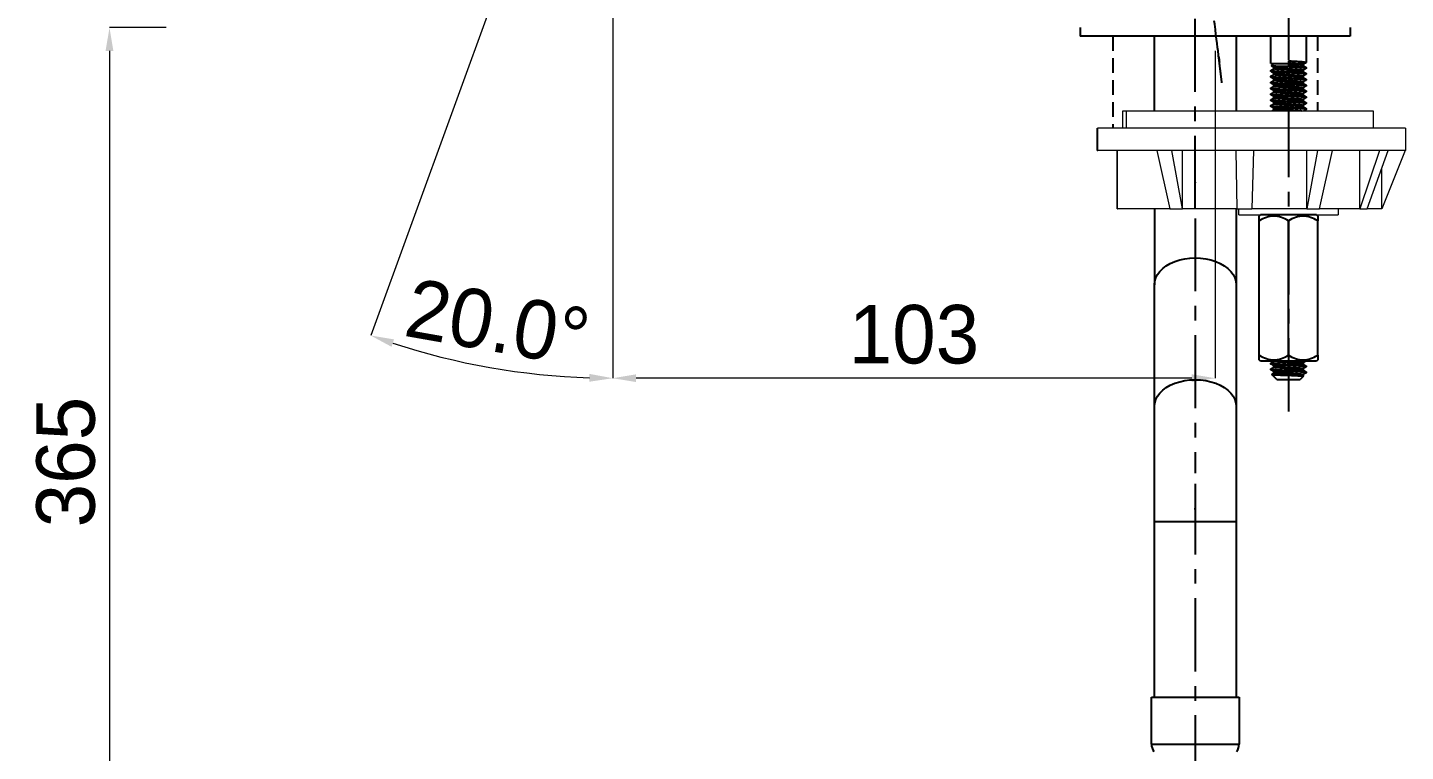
# Model space of a CAD drawing. Extents: x 0 to 790, y 0 to 579.
# Drawn here: x 300.1 to 535.7, y 133.1 to 256.8 of the extents above; entities that cross this region are included whole.
import ezdxf

# ---------------------------------------------------------------- set-up
doc = ezdxf.new("R2010")
doc.units = 0
doc.header["$LTSCALE"] = 10
doc.header["$MEASUREMENT"] = 0
doc.header["$PDMODE"] = 3
doc.header["$PDSIZE"] = -10
doc.linetypes.add('CENTER', pattern=[2, 1.25, -0.25, 0.25, -0.25])
doc.linetypes.add('HIDDEN', pattern=[0.375, 0.25, -0.125])
doc.layers.get('0').update_dxf_attribs({"linetype": 'CONTINUOUS'})
doc.layers.get('DEFPOINTS').update_dxf_attribs({"linetype": 'CONTINUOUS'})
doc.layers.add('1', color=7, linetype='CONTINUOUS')
doc.styles.add('Daelim Dimension', font='')
doc.styles.get('Daelim Dimension').set_extended_font_data('나눔고딕')
doc.dimstyles.new('DEFAULT', dxfattribs={"dimscale": 2, "dimtxt": 2, "dimasz": 2, "dimexe": 0, "dimexo": 2, "dimgap": 1, "dimtad": 1, "dimdec": 0, "dimzin": 9, "dimdsep": 46, "dimtxsty": 'Daelim Dimension', "dimcen": 0.5, "dimclrd": 5, "dimclre": 5, "dimclrt": 256, "dimadec": 1, "dimazin": 0, "dimtfac": 1, "dimtdec": 0, "dimtix": 1, "dimtmove": 0, "dimatfit": 3, "dimfxl": 1, "dimtolj": 1, "dimtzin": 1, "dimlwd": 9, "dimlwe": 9, "dimarcsym": 0})

# ---------------------------------------------------------------- blocks, each defined once
blk = doc.blocks.new('*D3')
at = {"color": 5, "lineweight": 9, "ltscale": 0.5, "transparency": 16777216}
for p, q in [((400.17, 313.91), (400.17, 196.85)), ((503.2, 252.77), (503.2, 196.85)), ((499.2, 196.85), (404.17, 196.85))]:
    blk.add_line(p, q, dxfattribs=at)
at = {"color": 5, "ltscale": 0.5, "transparency": 16777216}
for points in [[(404.17, 197.52), (404.17, 196.19), (400.17, 196.85)], [(499.2, 197.52), (499.2, 196.19), (503.2, 196.85)]]:
    blk.add_solid(points, dxfattribs=at)
at = {"layer": 'DEFPOINTS', "color": 0, "ltscale": 0.5, "transparency": 16777216}
for p in [(400.17, 317.91), (503.2, 256.77), (400.17, 196.85)]:
    blk.add_point(p, dxfattribs=at)
at = {"color": 7, "ltscale": 0.5, "transparency": 16777216, "insert": (451.68, 204.3), "char_height": 10, "attachment_point": 5, "style": 'Daelim Dimension'}
blk.add_mtext('\\A1;103', dxfattribs=at)
blk = doc.blocks.new('*D1')
at = {"color": 5, "lineweight": 9, "ltscale": 0.5, "transparency": 16777216}
for p, q in [((323.78, 256.77), (314.1, 256.77)), ((314.1, 252.77), (314.1, 112.27)), ((484.54, 108.27), (314.1, 108.27))]:
    blk.add_line(p, q, dxfattribs=at)
at = {"color": 5, "ltscale": 0.5, "transparency": 16777216}
for points in [[(313.43, 252.77), (314.77, 252.77), (314.1, 256.77)], [(313.43, 112.27), (314.77, 112.27), (314.1, 108.27)]]:
    blk.add_solid(points, dxfattribs=at)
at = {"layer": 'DEFPOINTS', "color": 0, "ltscale": 0.5, "transparency": 16777216}
for p in [(327.78, 256.77), (314.1, 108.27), (488.54, 108.27)]:
    blk.add_point(p, dxfattribs=at)
at = {"color": 7, "ltscale": 0.5, "transparency": 16777216, "insert": (306.65, 182.52), "char_height": 10, "attachment_point": 5, "rotation": 90, "style": 'Daelim Dimension'}
blk.add_mtext('\\A1;365', dxfattribs=at)
blk = doc.blocks.new('*D2')
at = {"color": 5, "lineweight": 9, "ltscale": 0.5, "transparency": 16777216}
for p, q in [((400.17, 313.06), (400.17, 196.85)), ((396.61, 308.11), (358.77, 204.15))]:
    blk.add_line(p, q, dxfattribs=at)
blk.add_arc((400.17, 317.91), 121.06, 251.8932, 268.1068, dxfattribs=at)
at = {"color": 5, "ltscale": 0.5, "transparency": 16777216}
for points in [[(362.33, 202.22), (362.77, 203.48), (358.77, 204.15)], [(396.19, 197.59), (396.16, 196.25), (400.17, 196.85)]]:
    blk.add_solid(points, dxfattribs=at)
at = {"layer": 'DEFPOINTS', "color": 0, "ltscale": 0.5, "transparency": 16777216}
for p in [(404.71, 330.37), (400.17, 317.91), (400.17, 317.06), (397.98, 311.87), (372.26, 200.12)]:
    blk.add_point(p, dxfattribs=at)
at = {"color": 7, "ltscale": 0.5, "transparency": 16777216, "insert": (380.49, 206.28), "char_height": 10, "attachment_point": 5, "rotation": 350, "style": 'Daelim Dimension'}
blk.add_mtext('\\A1;20.0°', dxfattribs=at)

msp = doc.modelspace()

# ---------------------------------------------------------------- linework, layer by layer
at = {"ltscale": 0.5}
for p, q in [((480.13, 256.77), (480.13, 255.29)), ((526.26, 256.77), (526.26, 255.29))]:
    msp.add_line(p, q, dxfattribs=at)
at = {"color": 7, "linetype": 'HIDDEN'}
for p, q in [((485.72, 255.29), (485.72, 239.57)), ((520.72, 255.29), (520.72, 242.57))]:
    msp.add_line(p, q, dxfattribs=at)
at = {"layer": '1', "color": 7, "linetype": 'Continuous'}
for p, q in [((526.26, 255.29), (480.13, 255.29)), ((492.79, 242.57), (492.79, 255.29)), ((506.79, 255.29), (506.79, 242.57)), ((512.73, 250.61), (512.73, 255.29)), ((518.73, 255.29), (518.73, 250.78)), ((512.73, 250.61), (515.73, 250.61)), ((512.85, 250.23), (513.23, 250.61)), ((513.23, 249.74), (513.23, 249.98)), ((517.23, 250.11), (514.24, 250.11)), ((515.73, 251.03), (515.73, 250.61)), ((515.73, 250.61), (515.73, 250.31)), ((518.23, 250.61), (518.3, 250.55)), ((518.23, 250.49), (518.23, 250.25)), ((518.73, 249.95), (518.73, 249.78)), ((512.73, 249.28), (512.73, 249.45)), ((512.73, 248.28), (512.73, 248.45)), ((512.73, 247.28), (512.73, 247.45)), ((513.23, 248.74), (513.23, 248.98)), ((513.23, 247.74), (513.23, 247.98)), ((518.23, 249.49), (518.23, 249.25)), ((518.23, 248.49), (518.23, 248.25)), ((518.23, 247.49), (518.23, 247.25)), ((518.73, 248.95), (518.73, 248.78)), ((518.73, 247.95), (518.73, 247.78)), ((512.73, 246.28), (512.73, 246.45)), ((512.73, 245.28), (512.73, 245.45)), ((513.23, 246.74), (513.23, 246.98)), ((513.23, 245.74), (513.23, 245.98)), ((518.23, 246.49), (518.23, 246.25)), ((518.23, 245.49), (518.23, 245.25)), ((518.73, 246.95), (518.73, 246.78)), ((518.73, 245.95), (518.73, 245.78)), ((512.73, 244.28), (512.73, 244.45)), ((512.73, 243.28), (512.73, 243.45)), ((513.23, 244.74), (513.23, 244.98)), ((513.23, 243.74), (513.23, 243.98)), ((513.23, 242.74), (513.23, 242.98)), ((518.23, 244.49), (518.23, 244.25)), ((518.23, 243.49), (518.23, 243.25)), ((518.73, 244.95), (518.73, 244.78)), ((518.73, 243.95), (518.73, 243.78)), ((518.73, 242.95), (518.73, 242.78)), ((492.79, 225.77), (492.79, 212.81)), ((506.79, 225.77), (506.79, 212.81)), ((510.73, 224.54), (510.96, 224.77)), ((520.51, 224.77), (510.96, 224.77)), ((520.51, 224.77), (520.73, 224.54)), ((510.73, 200.77), (510.73, 223.77)), ((515.73, 200.77), (515.73, 223.77)), ((520.73, 200.77), (520.73, 223.77)), ((492.79, 192), (492.79, 212.81)), ((506.79, 212.81), (506.79, 192)), ((510.96, 199.77), (510.73, 200)), ((520.51, 199.77), (510.96, 199.77)), ((512.73, 199.28), (512.73, 199.45)), ((512.73, 198.28), (512.73, 198.45)), ((513.23, 199.74), (513.23, 199.77)), ((513.23, 198.74), (513.23, 198.98)), ((513.23, 197.74), (513.23, 197.98)), ((518.23, 199.49), (518.23, 199.25)), ((518.23, 198.49), (518.23, 198.25)), ((518.73, 198.95), (518.73, 198.78)), ((518.73, 197.95), (518.73, 197.78)), ((520.73, 200), (520.51, 199.77)), ((513.73, 196.61), (512.86, 197.49)), ((513.73, 196.61), (517.73, 196.61)), ((518.31, 197.19), (517.73, 196.61)), ((518.23, 197.49), (518.23, 197.24)), ((492.79, 172.32), (492.79, 192)), ((506.79, 192), (506.79, 172.32)), ((492.79, 142.32), (492.79, 172.32)), ((499.79, 172.32), (492.79, 172.32)), ((506.79, 172.32), (499.79, 172.32)), ((506.79, 172.32), (506.79, 142.32)), ((492.29, 134.32), (492.29, 142.32)), ((492.29, 142.32), (499.79, 142.32)), ((499.79, 142.32), (507.29, 142.32)), ((507.29, 142.32), (507.29, 134.32)), ((492.29, 134.32), (499.79, 134.32)), ((499.79, 134.32), (507.29, 134.32))]:
    msp.add_line(p, q, dxfattribs=at)
at = {"layer": '1', "color": 7, "linetype": 'Continuous', "lineweight": 18}
for p, q in [((487.43, 239.57), (487.43, 242.57)), ((487.43, 242.57), (487.98, 242.57)), ((487.98, 242.57), (530.23, 242.57)), ((530.23, 242.57), (530.23, 239.57)), ((483.02, 239.57), (483.1, 239.57)), ((483.02, 235.77), (483.02, 239.57)), ((535.73, 239.57), (483.1, 239.57)), ((535.73, 239.57), (535.73, 235.77)), ((483.02, 235.77), (483.1, 235.77)), ((493.24, 235.77), (483.1, 235.77)), ((486.42, 225.77), (486.42, 235.77)), ((493.24, 235.77), (495.42, 225.77)), ((495.77, 235.77), (493.24, 235.77)), ((506.77, 235.77), (495.8, 235.77)), ((495.8, 235.76), (495.8, 235.77)), ((497.58, 225.77), (495.8, 235.76)), ((497.58, 225.77), (497.58, 235.77)), ((509.7, 235.77), (506.77, 235.77)), ((506.98, 225.77), (506.77, 235.77)), ((509.73, 235.76), (509.48, 225.77)), ((509.73, 235.76), (509.73, 235.77)), ((520.7, 235.77), (509.73, 235.77)), ((520.7, 235.77), (518.89, 225.77)), ((518.89, 225.77), (518.89, 235.77)), ((523.23, 235.77), (520.7, 235.77)), ((521.05, 225.77), (523.26, 235.76)), ((523.26, 235.76), (523.26, 235.77)), ((531.29, 235.77), (523.26, 235.77)), ((531.29, 235.77), (527.93, 225.77)), ((527.93, 225.77), (527.93, 235.77)), ((529.18, 225.77), (532.77, 235.76)), ((532.75, 235.77), (531.29, 235.77)), ((535.7, 235.77), (531.7, 225.77)), ((532.77, 235.76), (532.77, 235.77)), ((535.7, 235.77), (532.77, 235.77)), ((535.73, 235.77), (535.7, 235.77)), ((531.7, 225.77), (531.7, 232.8)), ((486.42, 225.77), (486.5, 225.77)), ((495.42, 225.77), (486.5, 225.77)), ((495.42, 225.77), (497.58, 225.77)), ((506.98, 225.77), (497.58, 225.77)), ((506.98, 225.77), (509.48, 225.77)), ((507.23, 224.77), (507.23, 225.77)), ((507.23, 224.77), (524.23, 224.77)), ((518.89, 225.77), (509.48, 225.77)), ((518.89, 225.77), (521.05, 225.77)), ((527.93, 225.77), (521.05, 225.77)), ((524.23, 225.77), (524.23, 224.77)), ((527.93, 225.77), (529.18, 225.77)), ((531.7, 225.77), (529.18, 225.77))]:
    msp.add_line(p, q, dxfattribs=at)
at = {"layer": '1', "color": 7, "linetype": 'Continuous', "lineweight": 13}
for p, q in [((487.98, 242.57), (487.98, 239.57)), ((483.1, 235.77), (483.1, 239.57)), ((486.5, 225.77), (486.5, 235.77))]:
    msp.add_line(p, q, dxfattribs=at)
at = {"layer": '1', "color": 7, "linetype": 'Continuous'}
for centre, start, end in [((494.29, 134.32), 180, 218.4508), ((505.29, 134.32), 321.5492, 0)]:
    msp.add_arc(centre, 2, start, end, dxfattribs=at)
at = {"layer": '1', "color": 7, "linetype": 'Continuous', "lineweight": 18, "extrusion": (0, 0, -1)}
for centre, major_axis, ratio, start_param, end_param in [((508.13, 167.61), (-15.38, 68.06), 0.332406, 0.128423, 0.129785), ((508.25, 167.61), (-0.02, 68.25), 0.401159, 0.053537, 0.054899), ((508.37, 167.64), (15.35, 68.03), 0.332526, 6.261762, 6.263125), ((508.45, 167.61), (24.43, 68.11), 0.178447, 6.272718, 6.27408)]:
    msp.add_ellipse(centre, major_axis=major_axis, ratio=ratio, start_param=start_param, end_param=end_param, dxfattribs=at)
at = {"layer": '1', "color": 7, "linetype": 'Continuous', "extrusion": (0, 0, -1)}
for centre in [(499.79, 212.81), (499.79, 192)]:
    msp.add_ellipse(centre, major_axis=(-7, 0), ratio=0.656059, start_param=0, end_param=3.141593, dxfattribs=at)
at = {"layer": '1', "color": 1, "linetype": 'CENTER'}
for points, knots in [([(504.35, 247.33), (503.74, 252.29), (489.86, 365.39)], [0, 0, 0.042036, 1, 1]), ([(499.79, 225.99), (499.79, 230.99), (499.79, 277.71)], [0, 0, 0.096663, 1, 1]), ([(515.73, 263.01), (515.73, 258.01), (515.73, 190.11)], [0, 0, 0.06859, 1, 1]), ([(499.79, 224.17), (499.79, 219.17), (499.79, 180.64)], [0, 0, 0.114857, 1, 1]), ([(499.79, 178.82), (499.79, 173.82), (499.79, 116.89)], [0, 0, 0.080737, 1, 1])]:
    msp.add_open_spline(points, degree=1, knots=knots, dxfattribs=at)
at = {"layer": '1', "color": 7, "linetype": 'Continuous'}
for points, knots in [([(514.24, 250.11), (513.96, 250.13), (513.71, 250.14), (513.29, 250.16), (513.12, 250.17), (512.9, 250.19), (512.84, 250.2), (512.84, 250.22), (512.84, 250.22), (512.84, 250.22)], [0, 0, 0, 0, 0.321107, 0.321107, 0.64382, 0.64382, 0.966535, 0.966535, 1, 1, 1, 1]), ([(513.25, 249.97), (513.28, 249.96), (513.34, 249.94), (513.54, 249.91), (513.7, 249.89), (514.08, 249.86), (514.3, 249.84), (514.8, 249.8), (515.07, 249.79), (515.62, 249.75), (515.91, 249.73), (516.46, 249.7), (516.73, 249.68), (517.22, 249.64), (517.44, 249.62), (517.81, 249.59), (517.96, 249.57), (518.16, 249.53), (518.22, 249.52), (518.23, 249.5), (518.23, 249.49), (518.23, 249.49)], [0, 0, 0, 0, 0.092499, 0.092499, 0.204283, 0.204283, 0.316097, 0.316097, 0.427888, 0.427888, 0.539675, 0.539675, 0.651489, 0.651489, 0.763274, 0.763274, 0.875106, 0.875106, 0.986884, 0.986884, 1, 1, 1, 1]), ([(518.73, 249.78), (518.74, 249.79), (518.71, 249.81), (518.57, 249.84), (518.43, 249.86), (518.06, 249.89), (517.83, 249.91), (517.29, 249.95), (516.99, 249.96), (516.35, 250), (516, 250.02), (515.33, 250.05), (514.99, 250.07), (514.68, 250.09), (514.53, 250.1), (514.38, 250.11), (514.24, 250.11)], [0, 0, 0, 0, 0.117085, 0.117085, 0.278512, 0.278512, 0.439927, 0.439927, 0.601334, 0.601334, 0.762766, 0.762766, 0.924158, 0.924158, 0.924158, 1, 1, 1, 1]), ([(518.73, 250.78), (518.73, 250.8), (518.69, 250.81), (518.51, 250.85), (518.35, 250.86), (517.96, 250.9), (517.71, 250.92), (517.16, 250.95), (516.84, 250.97), (516.26, 251), (516, 251.02), (515.73, 251.03)], [0, 0, 0, 0, 0.187281, 0.187281, 0.402456, 0.402456, 0.617581, 0.617581, 0.832718, 0.832718, 1, 1, 1, 1]), ([(515.73, 250.74), (515.77, 250.74), (515.81, 250.74), (516.12, 250.72), (516.4, 250.7), (516.92, 250.66), (517.17, 250.65), (517.43, 250.62), (517.48, 250.62), (517.52, 250.61)], [0, 0, 0, 0, 0.053341, 0.053341, 0.477671, 0.477671, 0.901842, 0.901842, 1, 1, 1, 1]), ([(518.22, 250.25), (518.21, 250.26), (518.2, 250.27), (518.11, 250.29), (518.01, 250.31), (517.71, 250.34), (517.52, 250.36), (517.08, 250.4), (516.83, 250.41), (516.3, 250.45), (516.02, 250.47), (515.73, 250.49)], [0, 0, 0, 0, 0.082063, 0.082063, 0.311546, 0.311546, 0.540984, 0.540984, 0.770498, 0.770498, 1, 1, 1, 1]), ([(515.73, 250.31), (515.9, 250.29), (516.06, 250.27), (516.22, 250.25), (516.56, 250.2), (516.91, 250.16), (517.23, 250.11)], [0, 0, 0, 0, 0.316637, 0.316637, 0.316637, 1, 1, 1, 1]), ([(517.23, 250.11), (517.52, 250.1), (517.78, 250.08), (518.22, 250.04), (518.4, 250.03), (518.65, 249.99), (518.72, 249.97), (518.73, 249.95), (518.73, 249.95), (518.73, 249.95)], [0, 0, 0, 0, 0.314872, 0.314872, 0.636042, 0.636042, 0.957308, 0.957308, 1, 1, 1, 1]), ([(518.31, 250.54), (518.31, 250.54), (518.27, 250.55), (518.14, 250.57), (518.01, 250.58), (517.75, 250.6), (517.64, 250.61), (517.52, 250.61)], [0, 0, 0, 0, 0.316108, 0.316108, 0.752657, 0.752657, 1, 1, 1, 1]), ([(517.52, 250.61), (517.68, 250.61), (517.81, 250.61), (518.1, 250.61), (518.23, 250.61), (518.41, 250.61), (518.46, 250.61), (518.46, 250.61), (518.46, 250.61), (518.46, 250.61)], [0, 0, 0, 0, 0.255283, 0.255283, 0.609051, 0.609051, 0.994456, 0.994456, 1, 1, 1, 1]), ([(512.73, 249.45), (512.73, 249.44), (512.75, 249.43), (512.86, 249.4), (512.98, 249.38), (513.32, 249.35), (513.54, 249.33), (514.06, 249.29), (514.36, 249.27), (514.99, 249.24), (515.32, 249.22), (516, 249.19), (516.34, 249.17), (516.98, 249.13), (517.29, 249.11), (517.82, 249.08), (518.06, 249.06), (518.43, 249.02), (518.56, 249), (518.7, 248.97), (518.73, 248.96), (518.73, 248.95)], [0, 0, 0, 0, 0.062306, 0.062306, 0.169753, 0.169753, 0.277207, 0.277207, 0.384644, 0.384644, 0.49211, 0.49211, 0.599543, 0.599543, 0.707012, 0.707012, 0.814452, 0.814452, 0.921903, 0.921903, 1, 1, 1, 1]), ([(518.73, 248.78), (518.74, 248.79), (518.73, 248.79), (518.68, 248.82), (518.59, 248.84), (518.3, 248.87), (518.1, 248.89), (517.63, 248.92), (517.35, 248.94), (516.74, 248.98), (516.41, 249), (515.74, 249.03), (515.39, 249.05), (514.74, 249.09), (514.42, 249.1), (513.85, 249.14), (513.59, 249.16), (513.18, 249.19), (513.01, 249.21), (512.79, 249.25), (512.74, 249.26), (512.73, 249.28)], [0, 0, 0, 0, 0.035132, 0.035132, 0.142705, 0.142705, 0.250312, 0.250312, 0.357888, 0.357888, 0.465496, 0.465496, 0.57307, 0.57307, 0.68066, 0.68066, 0.788248, 0.788248, 0.895827, 0.895827, 1, 1, 1, 1]), ([(512.75, 248.46), (512.74, 248.46), (512.74, 248.46), (512.73, 248.43), (512.79, 248.41), (513.01, 248.38), (513.17, 248.36), (513.59, 248.32), (513.84, 248.31), (514.41, 248.27), (514.73, 248.25), (515.39, 248.22), (515.73, 248.2), (516.4, 248.16), (516.73, 248.14), (517.34, 248.11), (517.62, 248.09), (518.1, 248.06), (518.3, 248.04), (518.59, 248), (518.68, 247.98), (518.73, 247.96), (518.73, 247.95), (518.73, 247.95)], [0, 0, 0, 0, 0.027906, 0.027906, 0.132117, 0.132117, 0.236367, 0.236367, 0.340585, 0.340585, 0.444817, 0.444817, 0.54904, 0.54904, 0.653254, 0.653254, 0.7575, 0.7575, 0.861716, 0.861716, 0.965964, 0.965964, 1, 1, 1, 1]), ([(518.72, 247.76), (518.73, 247.77), (518.73, 247.77), (518.74, 247.79), (518.7, 247.81), (518.49, 247.85), (518.33, 247.87), (517.93, 247.9), (517.68, 247.92), (517.12, 247.96), (516.8, 247.97), (516.15, 248.01), (515.8, 248.03), (515.13, 248.06), (514.8, 248.08), (514.19, 248.12), (513.9, 248.13), (513.42, 248.17), (513.21, 248.19), (512.91, 248.23), (512.8, 248.24), (512.74, 248.27), (512.74, 248.27), (512.73, 248.28)], [0, 0, 0, 0, 0.023619, 0.023619, 0.12783, 0.12783, 0.232073, 0.232073, 0.336291, 0.336291, 0.440517, 0.440517, 0.544741, 0.544741, 0.648951, 0.648951, 0.753198, 0.753198, 0.857412, 0.857412, 0.961655, 0.961655, 1, 1, 1, 1]), ([(512.73, 247.45), (512.74, 247.44), (512.74, 247.44), (512.8, 247.41), (512.9, 247.39), (513.21, 247.36), (513.41, 247.34), (513.89, 247.3), (514.18, 247.28), (514.79, 247.25), (515.13, 247.23), (515.8, 247.2), (516.14, 247.18), (516.79, 247.14), (517.11, 247.12), (517.67, 247.09), (517.92, 247.07), (518.33, 247.03), (518.49, 247.01), (518.69, 246.98), (518.74, 246.97), (518.73, 246.95)], [0, 0, 0, 0, 0.039741, 0.039741, 0.147309, 0.147309, 0.254905, 0.254905, 0.362472, 0.362472, 0.470074, 0.470074, 0.57764, 0.57764, 0.685227, 0.685227, 0.792804, 0.792804, 0.900377, 0.900377, 1, 1, 1, 1]), ([(518.22, 249.26), (518.19, 249.27), (518.12, 249.29), (517.91, 249.32), (517.75, 249.34), (517.36, 249.38), (517.13, 249.39), (516.63, 249.43), (516.36, 249.45), (515.8, 249.48), (515.52, 249.5), (514.97, 249.54), (514.7, 249.55), (514.22, 249.59), (514, 249.61), (513.64, 249.64), (513.49, 249.66), (513.3, 249.7), (513.24, 249.72), (513.23, 249.74), (513.23, 249.74), (513.23, 249.74)], [0, 0, 0, 0, 0.099977, 0.099977, 0.211767, 0.211767, 0.32359, 0.32359, 0.435385, 0.435385, 0.547181, 0.547181, 0.658997, 0.658997, 0.77079, 0.77079, 0.882627, 0.882627, 0.994411, 0.994411, 1, 1, 1, 1]), ([(518.22, 247.25), (518.22, 247.26), (518.22, 247.26), (518.17, 247.28), (518.09, 247.29), (517.83, 247.33), (517.65, 247.35), (517.25, 247.38), (517.01, 247.4), (516.49, 247.44), (516.21, 247.46), (515.66, 247.49), (515.37, 247.51), (514.83, 247.54), (514.56, 247.56), (514.1, 247.6), (513.89, 247.62), (513.56, 247.65), (513.43, 247.67), (513.27, 247.7), (513.24, 247.72), (513.23, 247.74)], [0, 0, 0, 0, 0.012707, 0.012707, 0.12395, 0.12395, 0.235157, 0.235157, 0.346407, 0.346407, 0.457609, 0.457609, 0.568831, 0.568831, 0.680053, 0.680053, 0.791266, 0.791266, 0.902509, 0.902509, 1, 1, 1, 1]), ([(518.22, 248.25), (518.21, 248.26), (518.18, 248.27), (518.06, 248.3), (517.94, 248.32), (517.61, 248.35), (517.41, 248.37), (516.95, 248.41), (516.69, 248.42), (516.15, 248.46), (515.87, 248.48), (515.31, 248.51), (515.03, 248.53), (514.51, 248.57), (514.27, 248.59), (513.85, 248.62), (513.67, 248.64), (513.4, 248.67), (513.31, 248.69), (513.25, 248.72), (513.24, 248.73), (513.23, 248.74)], [0, 0, 0, 0, 0.058801, 0.058801, 0.169952, 0.169952, 0.281099, 0.281099, 0.39227, 0.39227, 0.503404, 0.503404, 0.614583, 0.614583, 0.725721, 0.725721, 0.836889, 0.836889, 0.948035, 0.948035, 1, 1, 1, 1]), ([(513.25, 248.98), (513.26, 248.97), (513.27, 248.97), (513.34, 248.94), (513.45, 248.93), (513.74, 248.89), (513.92, 248.87), (514.35, 248.83), (514.6, 248.82), (515.13, 248.78), (515.41, 248.76), (515.97, 248.73), (516.26, 248.71), (516.79, 248.67), (517.05, 248.66), (517.49, 248.62), (517.68, 248.6), (517.99, 248.57), (518.1, 248.55), (518.21, 248.52), (518.24, 248.5), (518.23, 248.49)], [0, 0, 0, 0, 0.032245, 0.032245, 0.143447, 0.143447, 0.254625, 0.254625, 0.365847, 0.365847, 0.477017, 0.477017, 0.588222, 0.588222, 0.699404, 0.699404, 0.810594, 0.810594, 0.921793, 0.921793, 1, 1, 1, 1]), ([(513.25, 247.97), (513.27, 247.96), (513.32, 247.95), (513.47, 247.92), (513.61, 247.9), (513.97, 247.87), (514.18, 247.85), (514.66, 247.81), (514.93, 247.8), (515.48, 247.76), (515.76, 247.74), (516.32, 247.71), (516.6, 247.69), (517.1, 247.65), (517.33, 247.63), (517.72, 247.6), (517.89, 247.58), (518.12, 247.54), (518.2, 247.53), (518.23, 247.5), (518.23, 247.5), (518.23, 247.49)], [0, 0, 0, 0, 0.074862, 0.074862, 0.186419, 0.186419, 0.297989, 0.297989, 0.40956, 0.40956, 0.52111, 0.52111, 0.632701, 0.632701, 0.744254, 0.744254, 0.855848, 0.855848, 0.967397, 0.967397, 1, 1, 1, 1]), ([(518.73, 245.78), (518.73, 245.78), (518.73, 245.78), (518.72, 245.8), (518.65, 245.82), (518.4, 245.86), (518.22, 245.88), (517.78, 245.91), (517.52, 245.93), (516.93, 245.97), (516.61, 245.99), (515.95, 246.02), (515.6, 246.04), (514.94, 246.07), (514.61, 246.09), (514.02, 246.13), (513.74, 246.14), (513.29, 246.18), (513.1, 246.2), (512.84, 246.24), (512.76, 246.25), (512.74, 246.27), (512.73, 246.28), (512.73, 246.28)], [0, 0, 0, 0, 0.012831, 0.012831, 0.120415, 0.120415, 0.228042, 0.228042, 0.335633, 0.335633, 0.443245, 0.443245, 0.550837, 0.550837, 0.65843, 0.65843, 0.766043, 0.766043, 0.873632, 0.873632, 0.981255, 0.981255, 1, 1, 1, 1]), ([(512.73, 245.45), (512.73, 245.45), (512.74, 245.44), (512.76, 245.42), (512.84, 245.4), (513.1, 245.37), (513.29, 245.35), (513.74, 245.31), (514.01, 245.29), (514.6, 245.26), (514.93, 245.24), (515.59, 245.21), (515.94, 245.19), (516.6, 245.15), (516.93, 245.13), (517.51, 245.1), (517.78, 245.08), (518.22, 245.04), (518.4, 245.02), (518.65, 244.99), (518.72, 244.97), (518.73, 244.95), (518.73, 244.95), (518.73, 244.95)], [0, 0, 0, 0, 0.018325, 0.018325, 0.125896, 0.125896, 0.233511, 0.233511, 0.341089, 0.341089, 0.448693, 0.448693, 0.55627, 0.55627, 0.663855, 0.663855, 0.771451, 0.771451, 0.879028, 0.879028, 0.986637, 0.986637, 1, 1, 1, 1]), ([(518.73, 246.78), (518.74, 246.79), (518.72, 246.8), (518.63, 246.83), (518.52, 246.85), (518.19, 246.88), (517.97, 246.9), (517.47, 246.93), (517.17, 246.95), (516.55, 246.99), (516.21, 247.01), (515.54, 247.04), (515.2, 247.06), (514.55, 247.1), (514.24, 247.11), (513.7, 247.15), (513.46, 247.17), (513.07, 247.2), (512.93, 247.22), (512.77, 247.25), (512.74, 247.27), (512.73, 247.28)], [0, 0, 0, 0, 0.056335, 0.056335, 0.163935, 0.163935, 0.27155, 0.27155, 0.379144, 0.379144, 0.48677, 0.48677, 0.594361, 0.594361, 0.701983, 0.701983, 0.809582, 0.809582, 0.917187, 0.917187, 1, 1, 1, 1]), ([(512.73, 246.45), (512.74, 246.43), (512.77, 246.42), (512.93, 246.39), (513.07, 246.37), (513.45, 246.34), (513.69, 246.32), (514.23, 246.28), (514.54, 246.26), (515.19, 246.23), (515.53, 246.21), (516.2, 246.17), (516.54, 246.15), (517.16, 246.12), (517.46, 246.1), (517.96, 246.07), (518.18, 246.05), (518.51, 246.01), (518.63, 245.99), (518.72, 245.97), (518.73, 245.96), (518.73, 245.95)], [0, 0, 0, 0, 0.082541, 0.082541, 0.190228, 0.190228, 0.297899, 0.297899, 0.405571, 0.405571, 0.513253, 0.513253, 0.620911, 0.620911, 0.728614, 0.728614, 0.836279, 0.836279, 0.943967, 0.943967, 1, 1, 1, 1]), ([(518.73, 244.78), (518.73, 244.79), (518.71, 244.81), (518.57, 244.84), (518.43, 244.86), (518.06, 244.89), (517.83, 244.91), (517.3, 244.95), (516.99, 244.96), (516.35, 245), (516.01, 245.02), (515.34, 245.05), (515, 245.07), (514.37, 245.11), (514.07, 245.12), (513.55, 245.16), (513.33, 245.18), (512.98, 245.21), (512.86, 245.23), (512.76, 245.26), (512.74, 245.27), (512.73, 245.28)], [0, 0, 0, 0, 0.07721, 0.07721, 0.184876, 0.184876, 0.292534, 0.292534, 0.400187, 0.400187, 0.507857, 0.507857, 0.6155, 0.6155, 0.723186, 0.723186, 0.830835, 0.830835, 0.938504, 0.938504, 1, 1, 1, 1]), ([(518.22, 246.25), (518.2, 246.27), (518.16, 246.28), (518, 246.31), (517.86, 246.33), (517.51, 246.36), (517.3, 246.38), (516.82, 246.42), (516.55, 246.43), (516.01, 246.47), (515.72, 246.49), (515.16, 246.52), (514.88, 246.54), (514.38, 246.58), (514.15, 246.6), (513.75, 246.63), (513.59, 246.65), (513.35, 246.68), (513.28, 246.7), (513.24, 246.73), (513.23, 246.73), (513.23, 246.74)], [0, 0, 0, 0, 0.07777, 0.07777, 0.188937, 0.188937, 0.300118, 0.300118, 0.4113, 0.4113, 0.522462, 0.522462, 0.633664, 0.633664, 0.744828, 0.744828, 0.856032, 0.856032, 0.967193, 0.967193, 1, 1, 1, 1]), ([(518.22, 245.25), (518.21, 245.26), (518.2, 245.26), (518.13, 245.29), (518.03, 245.3), (517.74, 245.34), (517.55, 245.36), (517.13, 245.39), (516.88, 245.41), (516.35, 245.45), (516.07, 245.47), (515.51, 245.5), (515.22, 245.52), (514.69, 245.55), (514.43, 245.57), (513.99, 245.61), (513.79, 245.63), (513.49, 245.66), (513.37, 245.68), (513.26, 245.71), (513.24, 245.72), (513.23, 245.74)], [0, 0, 0, 0, 0.031894, 0.031894, 0.143094, 0.143094, 0.25427, 0.25427, 0.36549, 0.36549, 0.476658, 0.476658, 0.58786, 0.58786, 0.69904, 0.69904, 0.810228, 0.810228, 0.921426, 0.921426, 1, 1, 1, 1]), ([(513.25, 246.97), (513.25, 246.97), (513.26, 246.97), (513.3, 246.95), (513.39, 246.93), (513.65, 246.9), (513.82, 246.88), (514.23, 246.84), (514.47, 246.83), (514.99, 246.79), (515.27, 246.77), (515.83, 246.74), (516.11, 246.72), (516.65, 246.68), (516.92, 246.67), (517.38, 246.63), (517.59, 246.61), (517.92, 246.58), (518.05, 246.56), (518.2, 246.52), (518.24, 246.51), (518.23, 246.49)], [0, 0, 0, 0, 0.011172, 0.011172, 0.12261, 0.12261, 0.234012, 0.234012, 0.345459, 0.345459, 0.456857, 0.456857, 0.568276, 0.568276, 0.679694, 0.679694, 0.791102, 0.791102, 0.90254, 0.90254, 1, 1, 1, 1]), ([(513.25, 245.97), (513.27, 245.97), (513.29, 245.96), (513.41, 245.93), (513.54, 245.91), (513.86, 245.88), (514.07, 245.86), (514.53, 245.82), (514.79, 245.8), (515.33, 245.77), (515.61, 245.75), (516.17, 245.71), (516.46, 245.7), (516.97, 245.66), (517.21, 245.64), (517.63, 245.61), (517.8, 245.59), (518.07, 245.55), (518.16, 245.54), (518.23, 245.51), (518.23, 245.5), (518.23, 245.49)], [0, 0, 0, 0, 0.057292, 0.057292, 0.16864, 0.16864, 0.279984, 0.279984, 0.391351, 0.391351, 0.502682, 0.502682, 0.614058, 0.614058, 0.725393, 0.725393, 0.836759, 0.836759, 0.948101, 0.948101, 1, 1, 1, 1]), ([(518.73, 243.78), (518.73, 243.79), (518.73, 243.79), (518.68, 243.82), (518.59, 243.84), (518.3, 243.87), (518.1, 243.89), (517.63, 243.92), (517.35, 243.94), (516.74, 243.98), (516.41, 244), (515.74, 244.03), (515.4, 244.05), (514.74, 244.09), (514.42, 244.1), (513.85, 244.14), (513.6, 244.16), (513.18, 244.19), (513.01, 244.21), (512.79, 244.25), (512.74, 244.26), (512.73, 244.28)], [0, 0, 0, 0, 0.034236, 0.034236, 0.141807, 0.141807, 0.249413, 0.249413, 0.356986, 0.356986, 0.464592, 0.464592, 0.572164, 0.572164, 0.679752, 0.679752, 0.787339, 0.787339, 0.894915, 0.894915, 1, 1, 1, 1]), ([(512.75, 243.46), (512.74, 243.46), (512.74, 243.45), (512.73, 243.43), (512.79, 243.41), (513.01, 243.38), (513.17, 243.36), (513.59, 243.32), (513.85, 243.31), (514.42, 243.27), (514.74, 243.25), (515.39, 243.22), (515.74, 243.2), (516.4, 243.16), (516.74, 243.14), (517.34, 243.11), (517.62, 243.09), (518.1, 243.06), (518.3, 243.04), (518.59, 243), (518.68, 242.98), (518.73, 242.96), (518.73, 242.95), (518.73, 242.95)], [0, 0, 0, 0, 0.024183, 0.024183, 0.12889, 0.12889, 0.233634, 0.233634, 0.338347, 0.338347, 0.443073, 0.443073, 0.547791, 0.547791, 0.652499, 0.652499, 0.75724, 0.75724, 0.86195, 0.86195, 0.966692, 0.966692, 1, 1, 1, 1]), ([(512.73, 244.45), (512.74, 244.44), (512.75, 244.43), (512.86, 244.4), (512.98, 244.38), (513.32, 244.35), (513.55, 244.33), (514.06, 244.29), (514.36, 244.27), (514.99, 244.24), (515.33, 244.22), (516, 244.19), (516.34, 244.17), (516.98, 244.13), (517.29, 244.11), (517.82, 244.08), (518.06, 244.06), (518.43, 244.02), (518.57, 244), (518.7, 243.97), (518.73, 243.96), (518.73, 243.95)], [0, 0, 0, 0, 0.061744, 0.061744, 0.169363, 0.169363, 0.276988, 0.276988, 0.384598, 0.384598, 0.492236, 0.492236, 0.599841, 0.599841, 0.707482, 0.707482, 0.815094, 0.815094, 0.922717, 0.922717, 1, 1, 1, 1]), ([(518.72, 242.77), (518.73, 242.77), (518.73, 242.77), (518.74, 242.79), (518.7, 242.81), (518.49, 242.85), (518.33, 242.87), (517.93, 242.9), (517.68, 242.92), (517.12, 242.96), (516.8, 242.97), (516.15, 243.01), (515.81, 243.03), (515.14, 243.06), (514.8, 243.08), (514.19, 243.12), (513.9, 243.13), (513.42, 243.17), (513.21, 243.19), (512.91, 243.23), (512.81, 243.24), (512.74, 243.27), (512.74, 243.27), (512.73, 243.28)], [0, 0, 0, 0, 0.018089, 0.018089, 0.122798, 0.122798, 0.227541, 0.227541, 0.332257, 0.332257, 0.436982, 0.436982, 0.541706, 0.541706, 0.646414, 0.646414, 0.751161, 0.751161, 0.855874, 0.855874, 0.960616, 0.960616, 1, 1, 1, 1]), ([(518.22, 244.25), (518.19, 244.27), (518.13, 244.28), (517.93, 244.32), (517.78, 244.34), (517.4, 244.37), (517.18, 244.39), (516.68, 244.42), (516.41, 244.44), (515.86, 244.48), (515.57, 244.5), (515.02, 244.53), (514.75, 244.55), (514.26, 244.59), (514.04, 244.61), (513.67, 244.64), (513.52, 244.66), (513.31, 244.69), (513.25, 244.71), (513.24, 244.73), (513.23, 244.74), (513.23, 244.74)], [0, 0, 0, 0, 0.095206, 0.095206, 0.206599, 0.206599, 0.318023, 0.318023, 0.429424, 0.429424, 0.540821, 0.540821, 0.652245, 0.652245, 0.763641, 0.763641, 0.875082, 0.875082, 0.98647, 0.98647, 1, 1, 1, 1]), ([(518.22, 243.25), (518.21, 243.26), (518.19, 243.27), (518.08, 243.29), (517.96, 243.31), (517.65, 243.35), (517.45, 243.37), (517, 243.4), (516.74, 243.42), (516.21, 243.46), (515.92, 243.48), (515.36, 243.51), (515.08, 243.53), (514.56, 243.56), (514.31, 243.58), (513.89, 243.62), (513.7, 243.64), (513.42, 243.67), (513.33, 243.69), (513.25, 243.72), (513.23, 243.73), (513.23, 243.74)], [0, 0, 0, 0, 0.052596, 0.052596, 0.163566, 0.163566, 0.274525, 0.274525, 0.385516, 0.385516, 0.496464, 0.496464, 0.607456, 0.607456, 0.71841, 0.71841, 0.829389, 0.829389, 0.940353, 0.940353, 1, 1, 1, 1]), ([(514.5, 242.57), (514.46, 242.57), (514.42, 242.57), (514.14, 242.6), (513.93, 242.62), (513.59, 242.65), (513.45, 242.67), (513.28, 242.7), (513.24, 242.72), (513.23, 242.74)], [0.652794, 0.652794, 0.652794, 0.652794, 0.6715842, 0.6715842, 0.7835818, 0.7835818, 0.8956167, 0.8956167, 1, 1, 1, 1]), ([(513.25, 244.97), (513.28, 244.96), (513.35, 244.94), (513.57, 244.91), (513.73, 244.89), (514.12, 244.85), (514.35, 244.84), (514.85, 244.8), (515.12, 244.78), (515.68, 244.74), (515.97, 244.73), (516.51, 244.69), (516.78, 244.68), (517.26, 244.64), (517.48, 244.62), (517.84, 244.58), (517.98, 244.57), (518.18, 244.53), (518.23, 244.51), (518.23, 244.49), (518.23, 244.49), (518.23, 244.49)], [0, 0, 0, 0, 0.103117, 0.103117, 0.214523, 0.214523, 0.325963, 0.325963, 0.437372, 0.437372, 0.548784, 0.548784, 0.660215, 0.660215, 0.771623, 0.771623, 0.883075, 0.883075, 0.994475, 0.994475, 1, 1, 1, 1]), ([(513.25, 243.98), (513.26, 243.97), (513.27, 243.96), (513.36, 243.94), (513.47, 243.92), (513.77, 243.88), (513.96, 243.87), (514.4, 243.83), (514.65, 243.81), (515.18, 243.78), (515.47, 243.76), (516.03, 243.72), (516.31, 243.71), (516.84, 243.67), (517.09, 243.65), (517.53, 243.62), (517.72, 243.6), (518.01, 243.56), (518.12, 243.55), (518.22, 243.51), (518.23, 243.5), (518.23, 243.49)], [0, 0, 0, 0, 0.039709, 0.039709, 0.150892, 0.150892, 0.262057, 0.262057, 0.373261, 0.373261, 0.484417, 0.484417, 0.595611, 0.595611, 0.706776, 0.706776, 0.817955, 0.817955, 0.929134, 0.929134, 1, 1, 1, 1]), ([(513.25, 242.97), (513.28, 242.96), (513.33, 242.95), (513.5, 242.92), (513.64, 242.9), (514, 242.86), (514.23, 242.84), (514.71, 242.81), (514.98, 242.79), (515.53, 242.75), (515.82, 242.74), (516.37, 242.7), (516.65, 242.68), (517.14, 242.65), (517.37, 242.63), (517.72, 242.6), (517.85, 242.58), (517.96, 242.57)], [0, 0, 0, 0, 0.0807096, 0.0807096, 0.192471, 0.192471, 0.3042528, 0.3042528, 0.4160263, 0.4160263, 0.5277858, 0.5277858, 0.6395809, 0.6395809, 0.7513408, 0.7513408, 0.8421734, 0.8421734, 0.8421734, 0.8421734]), ([(510.73, 223.77), (510.73, 224.22), (510.73, 224.54), (510.73, 224.54), (510.73, 224.54), (510.73, 224.54)], [0, 0, 0, 0, 0.998824, 0.998824, 1, 1, 1, 1]), ([(515.73, 223.77), (514.95, 224.22), (514.12, 224.54), (512.37, 224.54), (511.52, 224.22), (510.73, 223.77)], [0, 0, 0, 0, 0.5, 0.5, 1, 1, 1, 1]), ([(520.73, 223.77), (519.95, 224.22), (519.12, 224.54), (517.37, 224.54), (516.52, 224.22), (515.73, 223.77)], [0, 0, 0, 0, 0.5, 0.5, 1, 1, 1, 1]), ([(520.73, 224.54), (520.73, 224.54), (520.73, 224.54), (520.73, 224.54), (520.73, 224.22), (520.73, 223.77)], [0, 0, 0, 0, 0.001176, 0.001176, 1, 1, 1, 1]), ([(510.73, 200.77), (511.52, 200.32), (512.35, 200), (514.1, 199.99), (514.95, 200.32), (515.73, 200.77)], [0, 0, 0, 0, 0.5, 0.5, 1, 1, 1, 1]), ([(510.73, 200), (510.73, 200), (510.73, 200), (510.73, 200), (510.73, 200.32), (510.73, 200.77)], [0, 0, 0, 0, 0.001176, 0.001176, 1, 1, 1, 1]), ([(515.73, 200.77), (516.52, 200.32), (517.35, 200), (519.1, 199.99), (519.95, 200.32), (520.73, 200.77)], [0, 0, 0, 0, 0.5, 0.5, 1, 1, 1, 1]), ([(520.73, 200.77), (520.73, 200.32), (520.73, 200), (520.73, 200), (520.73, 200), (520.73, 200)], [0, 0, 0, 0, 0.998824, 0.998824, 1, 1, 1, 1]), ([(512.73, 199.45), (512.73, 199.44), (512.76, 199.43), (512.87, 199.4), (513, 199.38), (513.35, 199.34), (513.58, 199.33), (514.1, 199.29), (514.4, 199.27), (515.03, 199.24), (515.37, 199.22), (516.04, 199.18), (516.38, 199.16), (517.02, 199.13), (517.32, 199.11), (517.85, 199.08), (518.08, 199.06), (518.45, 199.02), (518.58, 199), (518.71, 198.97), (518.73, 198.96), (518.73, 198.95)], [0, 0, 0, 0, 0.068293, 0.068293, 0.175759, 0.175759, 0.283228, 0.283228, 0.390683, 0.390683, 0.498164, 0.498164, 0.605614, 0.605614, 0.713102, 0.713102, 0.820558, 0.820558, 0.928028, 0.928028, 1, 1, 1, 1]), ([(518.73, 198.78), (518.73, 198.79), (518.73, 198.79), (518.69, 198.81), (518.6, 198.83), (518.32, 198.87), (518.13, 198.88), (517.66, 198.92), (517.38, 198.94), (516.78, 198.98), (516.45, 198.99), (515.78, 199.03), (515.44, 199.05), (514.78, 199.08), (514.46, 199.1), (513.89, 199.14), (513.63, 199.15), (513.2, 199.19), (513.03, 199.21), (512.8, 199.24), (512.74, 199.26), (512.73, 199.28), (512.73, 199.28), (512.73, 199.28)], [0, 0, 0, 0, 0.027734, 0.027734, 0.135296, 0.135296, 0.242896, 0.242896, 0.350462, 0.350462, 0.458058, 0.458058, 0.565623, 0.565623, 0.673201, 0.673201, 0.780781, 0.780781, 0.888349, 0.888349, 0.995941, 0.995941, 1, 1, 1, 1]), ([(512.73, 198.45), (512.73, 198.45), (512.73, 198.45), (512.74, 198.43), (512.8, 198.41), (513.03, 198.37), (513.2, 198.36), (513.62, 198.32), (513.88, 198.3), (514.45, 198.27), (514.77, 198.25), (515.43, 198.21), (515.78, 198.2), (516.44, 198.16), (516.77, 198.14), (517.38, 198.11), (517.66, 198.09), (518.12, 198.05), (518.32, 198.03), (518.6, 198), (518.69, 197.98), (518.73, 197.96), (518.73, 197.95), (518.73, 197.95)], [0, 0, 0, 0, 0.003809, 0.003809, 0.111244, 0.111244, 0.218721, 0.218721, 0.326163, 0.326163, 0.433621, 0.433621, 0.541066, 0.541066, 0.648505, 0.648505, 0.755974, 0.755974, 0.863413, 0.863413, 0.970887, 0.970887, 1, 1, 1, 1]), ([(518.73, 197.78), (518.73, 197.8), (518.69, 197.81), (518.51, 197.85), (518.35, 197.86), (517.96, 197.9), (517.71, 197.92), (517.16, 197.95), (516.84, 197.97), (516.19, 198.01), (515.85, 198.02), (515.18, 198.06), (514.84, 198.08), (514.23, 198.12), (513.94, 198.13), (513.44, 198.17), (513.23, 198.19), (512.92, 198.22), (512.82, 198.24), (512.75, 198.26), (512.73, 198.27), (512.73, 198.28)], [0, 0, 0, 0, 0.093194, 0.093194, 0.200714, 0.200714, 0.308211, 0.308211, 0.415714, 0.415714, 0.523218, 0.523218, 0.630705, 0.630705, 0.738233, 0.738233, 0.845726, 0.845726, 0.953246, 0.953246, 1, 1, 1, 1]), ([(518.22, 199.26), (518.21, 199.26), (518.2, 199.27), (518.12, 199.29), (518.02, 199.3), (517.73, 199.34), (517.54, 199.36), (517.1, 199.4), (516.85, 199.41), (516.33, 199.45), (516.04, 199.47), (515.48, 199.5), (515.2, 199.52), (514.67, 199.56), (514.41, 199.57), (513.97, 199.61), (513.78, 199.63), (513.48, 199.66), (513.36, 199.68), (513.26, 199.71), (513.23, 199.73), (513.23, 199.74)], [0, 0, 0, 0, 0.031507, 0.031507, 0.142897, 0.142897, 0.254264, 0.254264, 0.365675, 0.365675, 0.477033, 0.477033, 0.588428, 0.588428, 0.699798, 0.699798, 0.811178, 0.811178, 0.922565, 0.922565, 1, 1, 1, 1]), ([(518.22, 198.25), (518.2, 198.27), (518.13, 198.28), (517.92, 198.32), (517.76, 198.34), (517.38, 198.37), (517.16, 198.39), (516.66, 198.43), (516.39, 198.44), (515.83, 198.48), (515.55, 198.5), (514.99, 198.53), (514.72, 198.55), (514.24, 198.59), (514.02, 198.61), (513.65, 198.64), (513.5, 198.66), (513.3, 198.7), (513.24, 198.71), (513.23, 198.73), (513.23, 198.74), (513.23, 198.74)], [0, 0, 0, 0, 0.099593, 0.099593, 0.210607, 0.210607, 0.321652, 0.321652, 0.432672, 0.432672, 0.54369, 0.54369, 0.654733, 0.654733, 0.765748, 0.765748, 0.876809, 0.876809, 0.987817, 0.987817, 1, 1, 1, 1]), ([(513.25, 198.98), (513.27, 198.96), (513.34, 198.94), (513.56, 198.91), (513.72, 198.89), (514.1, 198.85), (514.33, 198.84), (514.82, 198.8), (515.1, 198.78), (515.65, 198.75), (515.94, 198.73), (516.49, 198.69), (516.76, 198.68), (517.24, 198.64), (517.46, 198.62), (517.83, 198.59), (517.97, 198.57), (518.17, 198.53), (518.23, 198.51), (518.23, 198.49), (518.23, 198.49), (518.23, 198.49)], [0, 0, 0, 0, 0.10314, 0.10314, 0.214351, 0.214351, 0.325594, 0.325594, 0.436809, 0.436809, 0.548025, 0.548025, 0.659263, 0.659263, 0.770476, 0.770476, 0.881733, 0.881733, 0.992938, 0.992938, 1, 1, 1, 1]), ([(513.25, 197.97), (513.26, 197.97), (513.27, 197.96), (513.35, 197.94), (513.46, 197.92), (513.75, 197.89), (513.94, 197.87), (514.38, 197.83), (514.63, 197.82), (515.16, 197.78), (515.44, 197.76), (516, 197.72), (516.29, 197.71), (516.82, 197.67), (517.07, 197.65), (517.51, 197.62), (517.7, 197.6), (518, 197.56), (518.11, 197.55), (518.21, 197.52), (518.23, 197.5), (518.23, 197.49)], [0, 0, 0, 0, 0.034851, 0.034851, 0.146422, 0.146422, 0.257971, 0.257971, 0.369563, 0.369563, 0.481104, 0.481104, 0.592683, 0.592683, 0.704234, 0.704234, 0.815798, 0.815798, 0.927365, 0.927365, 1, 1, 1, 1]), ([(515.31, 199.77), (515.5, 199.76), (515.69, 199.74), (516.15, 199.72), (516.43, 199.7), (516.95, 199.66), (517.19, 199.64), (517.61, 199.61), (517.79, 199.59), (518.06, 199.56), (518.16, 199.54), (518.22, 199.51), (518.23, 199.5), (518.23, 199.49)], [0, 0, 0, 0, 0.128816, 0.128816, 0.32331, 0.32331, 0.517733, 0.517733, 0.712206, 0.712206, 0.906643, 0.906643, 1, 1, 1, 1]), ([(512.84, 197.51), (512.85, 197.5), (512.87, 197.5), (512.96, 197.48), (513.08, 197.47), (513.4, 197.45), (513.61, 197.44), (514.09, 197.41), (514.36, 197.4), (514.93, 197.38), (515.24, 197.37), (515.85, 197.35), (516.16, 197.34), (516.73, 197.31), (517, 197.3), (517.47, 197.28), (517.69, 197.27), (518.02, 197.25), (518.14, 197.23), (518.29, 197.21), (518.32, 197.2), (518.31, 197.19)], [0, 0, 0, 0, 0.058372, 0.058372, 0.168451, 0.168451, 0.278369, 0.278369, 0.386789, 0.386789, 0.492818, 0.492818, 0.599316, 0.599316, 0.702464, 0.702464, 0.80625, 0.80625, 0.907176, 0.907176, 1, 1, 1, 1]), ([(518.23, 197.24), (518.23, 197.25), (518.2, 197.27), (518.07, 197.3), (517.95, 197.31), (517.63, 197.35), (517.43, 197.37), (516.98, 197.4), (516.72, 197.42), (516.18, 197.46), (515.9, 197.48), (515.34, 197.51), (515.05, 197.53), (514.53, 197.57), (514.29, 197.58), (513.87, 197.62), (513.69, 197.64), (513.42, 197.67), (513.32, 197.69), (513.25, 197.72), (513.23, 197.73), (513.23, 197.74)], [0, 0, 0, 0, 0.08353, 0.08353, 0.191213, 0.191213, 0.298888, 0.298888, 0.40659, 0.40659, 0.514254, 0.514254, 0.62196, 0.62196, 0.729629, 0.729629, 0.837323, 0.837323, 0.945, 0.945, 1, 1, 1, 1]), ([(518.72, 197.77), (518.73, 197.77), (518.73, 197.77), (518.73, 197.77), (518.73, 197.77), (518.73, 197.77)], [0, 0, 0, 0, 0.917094, 0.917094, 1, 1, 1, 1])]:
    msp.add_open_spline(points, degree=3, knots=knots, dxfattribs=at)
for points, degree in [([(513.26, 249.97), (513.06, 250.08), (512.87, 250.2)], 2), ([(518.22, 250.26), (518.48, 250.11), (518.73, 249.96)], 2), ([(518.73, 250.77), (518.59, 250.69), (518.46, 250.61)], 2), ([(518.72, 250.76), (518.73, 250.77), (518.73, 250.77), (518.73, 250.77)], 3), ([(512.74, 249.46), (512.99, 249.6), (513.23, 249.75)], 2), ([(513.25, 248.97), (512.99, 249.12), (512.74, 249.27)], 2), ([(512.74, 248.46), (512.99, 248.6), (513.23, 248.75)], 2), ([(513.26, 247.97), (513, 248.12), (512.74, 248.27)], 2), ([(512.74, 247.46), (512.99, 247.6), (513.23, 247.75)], 2), ([(518.21, 249.26), (518.47, 249.11), (518.73, 248.96)], 2), ([(518.22, 248.26), (518.47, 248.11), (518.73, 247.96)], 2), ([(518.73, 249.77), (518.48, 249.63), (518.23, 249.48)], 2), ([(518.73, 248.77), (518.48, 248.63), (518.23, 248.48)], 2), ([(518.73, 247.77), (518.48, 247.63), (518.23, 247.48)], 2), ([(513.25, 246.97), (513, 247.12), (512.74, 247.27)], 2), ([(512.74, 246.46), (512.99, 246.6), (513.23, 246.75)], 2), ([(513.25, 245.97), (513, 246.12), (512.74, 246.27)], 2), ([(512.74, 245.46), (512.99, 245.6), (513.23, 245.75)], 2), ([(513.26, 244.97), (513, 245.12), (512.74, 245.27)], 2), ([(518.21, 247.26), (518.47, 247.11), (518.73, 246.96)], 2), ([(518.22, 246.26), (518.47, 246.11), (518.73, 245.96)], 2), ([(518.22, 245.26), (518.47, 245.11), (518.73, 244.96)], 2), ([(518.73, 246.77), (518.48, 246.63), (518.23, 246.48)], 2), ([(518.73, 245.77), (518.48, 245.63), (518.23, 245.48)], 2), ([(512.74, 244.46), (512.99, 244.6), (513.23, 244.75)], 2), ([(513.25, 243.97), (513, 244.12), (512.74, 244.27)], 2), ([(512.74, 243.46), (512.99, 243.6), (513.23, 243.75)], 2), ([(513.26, 242.97), (513, 243.12), (512.74, 243.27)], 2), ([(512.93, 242.57), (513.08, 242.66), (513.23, 242.75)], 2), ([(518.21, 244.26), (518.47, 244.11), (518.73, 243.96)], 2), ([(518.22, 243.26), (518.47, 243.11), (518.73, 242.96)], 2), ([(518.73, 244.77), (518.48, 244.63), (518.23, 244.48)], 2), ([(518.73, 243.77), (518.48, 243.63), (518.23, 243.48)], 2), ([(518.73, 242.77), (518.56, 242.67), (518.38, 242.57)], 2), ([(512.74, 199.46), (512.99, 199.6), (513.23, 199.75)], 2), ([(513.25, 198.97), (513, 199.12), (512.74, 199.27)], 2), ([(512.74, 198.46), (512.99, 198.6), (513.23, 198.75)], 2), ([(513.26, 197.97), (513, 198.12), (512.74, 198.27)], 2), ([(518.22, 199.26), (518.47, 199.11), (518.73, 198.96)], 2), ([(518.22, 198.26), (518.47, 198.11), (518.73, 197.96)], 2), ([(518.73, 199.77), (518.48, 199.63), (518.23, 199.48)], 2), ([(518.73, 198.77), (518.48, 198.63), (518.23, 198.48)], 2), ([(512.86, 197.53), (513.05, 197.64), (513.23, 197.75)], 2), ([(518.73, 197.77), (518.48, 197.63), (518.23, 197.48)], 2)]:
    msp.add_open_spline(points, degree=degree, dxfattribs=at)
at = {"layer": '1', "color": 1, "linetype": 'CENTER', "lineweight": 13}
msp.add_open_spline([(515.73, 242.49), (515.73, 241.49)], degree=1, dxfattribs=at)

# ---------------------------------------------------------------- dimensions: what is measured, and where the dimension line sits
at = {"color": 5, "ltscale": 0.5}
dim = msp.add_angular_dim_2l(base=(372.26, 200.12), line1=((397.98, 311.87), (404.71, 330.37)), line2=((400.17, 317.91), (400.17, 317.06)), dimstyle='DEFAULT', override={"dimtxt": 5, "dimclrd": 5, "dimclre": 5, "dimclrt": 7}, dxfattribs=at)
dim.commit()
dim.dimension.update_dxf_attribs({"geometry": '*D2', "text_midpoint": (380.49, 206.28)})
dim = msp.add_linear_dim(base=(400.17, 196.85), p1=(503.2, 256.77), p2=(400.17, 317.91), text='103', dimstyle='DEFAULT', override={"dimtxt": 5, "dimclrd": 5, "dimclre": 5, "dimclrt": 7}, dxfattribs=at)
dim.commit()
dim.dimension.update_dxf_attribs({"geometry": '*D3', "text_midpoint": (451.68, 204.3)})
dim = msp.add_linear_dim(base=(314.1, 108.27), p1=(327.78, 256.77), p2=(488.54, 108.27), angle=90, text='365', dimstyle='DEFAULT', override={"dimtxt": 5, "dimclrd": 5, "dimclre": 5, "dimclrt": 7}, dxfattribs=at)
dim.commit()
dim.dimension.update_dxf_attribs({"geometry": '*D1', "text_midpoint": (306.65, 182.52)})

doc.saveas('drawing.dxf')
